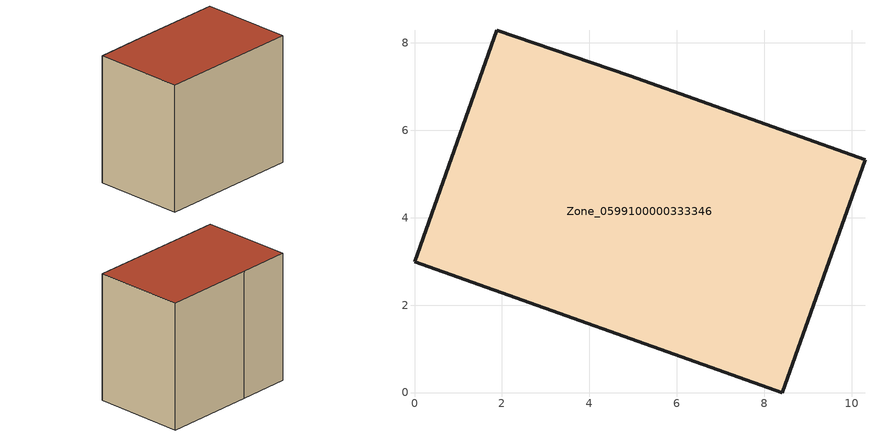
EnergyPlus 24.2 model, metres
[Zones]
Zone_0599100000333346
 floor ground (C_G): 1.88,8.28 4.92,7.24 10.3,5.33 8.41,0 0,2.99 z0.51
 wall outside (C_F): 8.41,0 10.3,5.33 4.92,7.24 1.88,8.28 0,2.99 8.41,0 z0.51:8.46
 roof outside (C_R): 0,2.99 8.41,0 10.3,5.33 4.92,7.24 1.88,8.28 z8.46
[BUILDING]
Pand.0599100000333346: North Axis=0; Terrain=City; Loads Convergence Tolerance Value=0.04; Temperature Convergence Tolerance Value=0.4; Solar Distribution=FullExterior; Maximum Number of Warmup Days=25; Minimum Number of Warmup Days=1
[Site:Location]
Rotterdam.The.Hague.AP_ZH_NLD Design_Conditions: Latitude=51.96; Longitude=4.45; Time Zone=1; Elevation=-4.5
[SITE:GROUNDTEMPERATURE:BUILDINGSURFACE]
18, 18, 18, 18, 18, 18, 18, 18, 18, 18, 18, 18
[MATERIAL] Thermal Absorptance=0.9; Solar Absorptance=0.7; Visible Absorptance=0.7
Name | Roughness | Thickness | Conductivity | Density | Specific Heat
G.TC.1975-1991 | MediumSmooth | 0.15 | 0.288461 | 540 | 1210
F.TC.1975-1991 | Rough | 0.3 | 0.230769 | 1920 | 840
R.TC.1975-1991 | MediumRough | 0.2 | 0.153846 | 1500 | 1000
[CONSTRUCTION]
C_G: G.TC.1975-1991
C_F: F.TC.1975-1991
C_R: R.TC.1975-1991
[ZONE]
Zone_0599100000333346: Type=1; Multiplier=1; Ceiling Height=Autocalculate; Volume=Autocalculate; Floor Area=autocalculate; Part of Total Floor Area=Yes
[ZONEINFILTRATION:DESIGNFLOWRATE]
Infil_Zone_0599100000333346: Zone or ZoneList or Space or SpaceList=Zone_0599100000333346; Schedule=AlwaysOn; Design Flow Rate Calculation Method=Flow/Area; Flow Rate per Floor Area=0.003; Constant Term Coefficient=1; Temperature Term Coefficient=0; Velocity Term Coefficient=0; Velocity Squared Term Coefficient=0
[HVACTEMPLATE:ZONE:IDEALLOADSAIRSYSTEM]
Zone_0599100000333346: Maximum Heating Supply Air Temperature=50; Minimum Cooling Supply Air Temperature=13; Maximum Heating Supply Air Humidity Ratio=0.0156; Minimum Cooling Supply Air Humidity Ratio=0.0077; Heating Limit=NoLimit; Cooling Limit=NoLimit; Dehumidification Control Type=ConstantSensibleHeatRatio; Cooling Sensible Heat Ratio=0.7; Dehumidification Setpoint=60; Humidification Control Type=None; Humidification Setpoint=30; Outdoor Air Method=None; Outdoor Air Flow Rate per Person=0.00944; Outdoor Air Flow Rate per Zone Floor Area=0; Outdoor Air Flow Rate per Zone=0; Demand Controlled Ventilation Type=None; Outdoor Air Economizer Type=NoEconomizer; Heat Recovery Type=None; Sensible Heat Recovery Effectiveness=0.7; Latent Heat Recovery Effectiveness=0.65
[ZONECONTROL:THERMOSTAT]
ThermostatControl_Zone_0599100000333346: Zone or ZoneList=Zone_0599100000333346; Control Type Schedule=DualSetpointControlType; Control 1=Thermostat_Zone_0599100000333346; Temperature Difference Between Cutout And Setpoint=0
[THERMOSTATSETPOINT:DUALSETPOINT]
Thermostat_Zone_0599100000333346: Heating Setpoint Temperature Schedule=HeatingSetpoint_Zone_0599100000333346; Cooling Setpoint Temperature Schedule=CoolingSetpoint_Zone_0599100000333346
[SCHEDULE:COMPACT]
HeatingSetpoint_Zone_0599100000333346: Through: 12/31, For: AllDays, Until: 24:00, 21
CoolingSetpoint_Zone_0599100000333346: Through: 12/31, For: AllDays, Until: 24:00, 24
DualSetpointControlType: Through: 12/31, For: AllDays, Until: 24:00, 4
AlwaysOn: Through: 12/31, For: AllDays, Until: 24:00, 1
